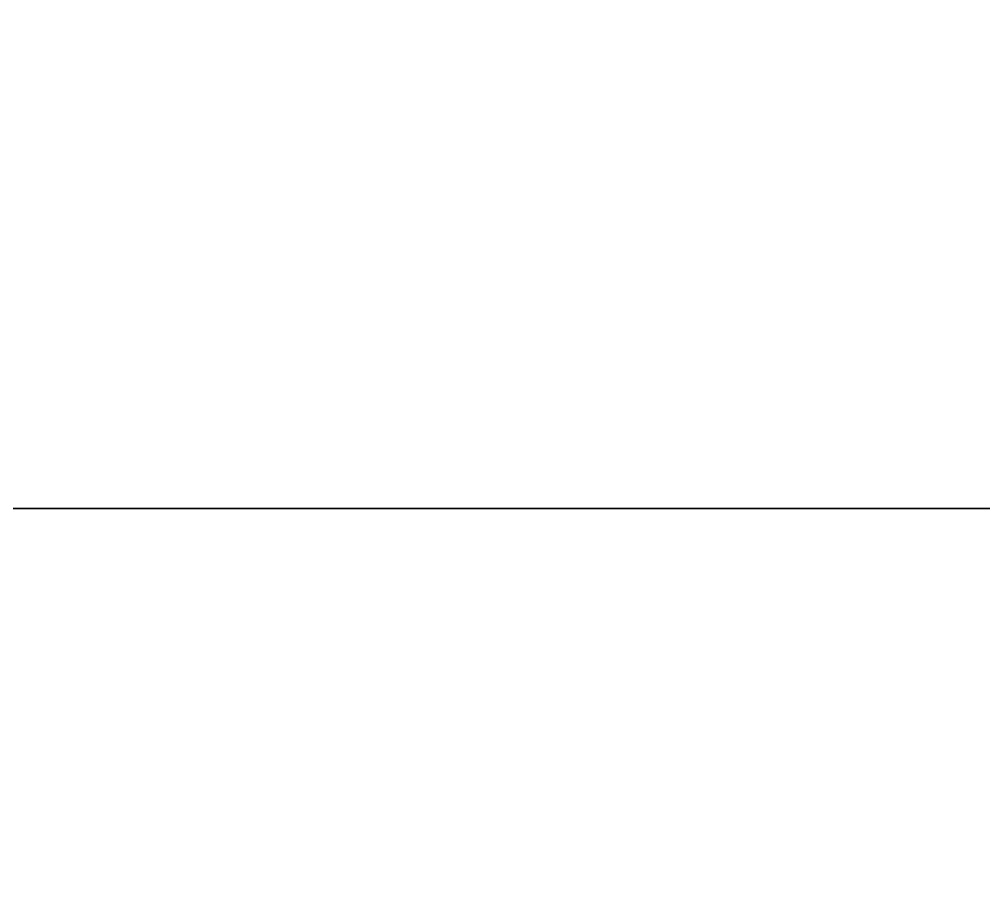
# Model space of a CAD drawing. Extents: x -1 to 1781, y -1355 to 1.
# Drawn here: x 1655.11 to 1695.95, y -660.64 to -624.28 of the extents above; entities that cross this region are included whole.
import ezdxf

# ---------------------------------------------------------------- set-up
doc = ezdxf.new("R2010")
doc.units = 0
doc.layers.add('IQ_200_3D', color=1, linetype='Continuous')
doc.layers.add('IQ_BROWN_3D', color=32, linetype='Continuous')

msp = doc.modelspace()

# ---------------------------------------------------------------- meshes
at = {"layer": 'IQ_200_3D'}
mesh = msp.add_polyface(dxfattribs=at)
corners = [(15, 0, 800), (15, -645, 800), (1765, -645, 800), (1765, 0, 800)]
mesh.append_faces([[corners[k] for k in face] for face in [(0, 1, 2, 3)]])
mesh = msp.add_polyface(dxfattribs=at)
corners = [(1765, -645, 150), (15, -645, 150), (15, 0, 150), (1765, 0, 150)]
mesh.append_faces([[corners[k] for k in face] for face in [(0, 1, 2, 3)]])
mesh = msp.add_polyface(dxfattribs=at)
corners = [(15, -645, 800), (15, -645, 150), (1765, -645, 150), (1765, -645, 800)]
mesh.append_faces([[corners[k] for k in face] for face in [(0, 1, 2, 3)]])
mesh = msp.add_polyface(dxfattribs=at)
corners = [(1765, -645, 707), (1295, -645, 707), (1295, -645, 800), (1765, -645, 800)]
mesh.append_faces([[corners[k] for k in face] for face in [(0, 1, 2, 3)]])
mesh = msp.add_polyface(dxfattribs=at)
corners = [(1765, -645, 800), (1295, -645, 800), (1295, -679.596, 800), (1765, -679.596, 800)]
mesh.append_faces([[corners[k] for k in face] for face in [(0, 1, 2, 3)]])
mesh = msp.add_polyface(dxfattribs=at)
corners = [(1765, -695, 707), (1295, -695, 707), (1295, -645, 707), (1765, -645, 707)]
mesh.append_faces([[corners[k] for k in face] for face in [(0, 1, 2, 3)]])
mesh = msp.add_polyface(dxfattribs=at)
corners = [(1765, -645, 604), (1295, -645, 604), (1295, -645, 697), (1765, -645, 697)]
mesh.append_faces([[corners[k] for k in face] for face in [(0, 1, 2, 3)]])
mesh = msp.add_polyface(dxfattribs=at)
corners = [(1765, -645, 697), (1295, -645, 697), (1295, -679.596, 697), (1765, -679.596, 697)]
mesh.append_faces([[corners[k] for k in face] for face in [(0, 1, 2, 3)]])
mesh = msp.add_polyface(dxfattribs=at)
corners = [(1765, -695, 604), (1295, -695, 604), (1295, -645, 604), (1765, -645, 604)]
mesh.append_faces([[corners[k] for k in face] for face in [(0, 1, 2, 3)]])
mesh = msp.add_polyface(dxfattribs=at)
corners = [(1765, -645, 501), (1295, -645, 501), (1295, -645, 594), (1765, -645, 594)]
mesh.append_faces([[corners[k] for k in face] for face in [(0, 1, 2, 3)]])
mesh = msp.add_polyface(dxfattribs=at)
corners = [(1765, -645, 594), (1295, -645, 594), (1295, -679.596, 594), (1765, -679.596, 594)]
mesh.append_faces([[corners[k] for k in face] for face in [(0, 1, 2, 3)]])
mesh = msp.add_polyface(dxfattribs=at)
corners = [(1765, -695, 501), (1295, -695, 501), (1295, -645, 501), (1765, -645, 501)]
mesh.append_faces([[corners[k] for k in face] for face in [(0, 1, 2, 3)]])
mesh = msp.add_polyface(dxfattribs=at)
corners = [(1765, -645, 398), (1295, -645, 398), (1295, -645, 491), (1765, -645, 491)]
mesh.append_faces([[corners[k] for k in face] for face in [(0, 1, 2, 3)]])
mesh = msp.add_polyface(dxfattribs=at)
corners = [(1765, -645, 491), (1295, -645, 491), (1295, -679.596, 491), (1765, -679.596, 491)]
mesh.append_faces([[corners[k] for k in face] for face in [(0, 1, 2, 3)]])
mesh = msp.add_polyface(dxfattribs=at)
corners = [(1765, -695, 398), (1295, -695, 398), (1295, -645, 398), (1765, -645, 398)]
mesh.append_faces([[corners[k] for k in face] for face in [(0, 1, 2, 3)]])
mesh = msp.add_polyface(dxfattribs=at)
corners = [(1765, -645, 295), (1295, -645, 295), (1295, -645, 388), (1765, -645, 388)]
mesh.append_faces([[corners[k] for k in face] for face in [(0, 1, 2, 3)]])
mesh = msp.add_polyface(dxfattribs=at)
corners = [(1765, -645, 388), (1295, -645, 388), (1295, -679.596, 388), (1765, -679.596, 388)]
mesh.append_faces([[corners[k] for k in face] for face in [(0, 1, 2, 3)]])
mesh = msp.add_polyface(dxfattribs=at)
corners = [(1765, -695, 295), (1295, -695, 295), (1295, -645, 295), (1765, -645, 295)]
mesh.append_faces([[corners[k] for k in face] for face in [(0, 1, 2, 3)]])
mesh = msp.add_polyface(dxfattribs=at)
corners = [(1765, -645, 192), (1295, -645, 192), (1295, -645, 285), (1765, -645, 285)]
mesh.append_faces([[corners[k] for k in face] for face in [(0, 1, 2, 3)]])
mesh = msp.add_polyface(dxfattribs=at)
corners = [(1765, -645, 285), (1295, -645, 285), (1295, -679.596, 285), (1765, -679.596, 285)]
mesh.append_faces([[corners[k] for k in face] for face in [(0, 1, 2, 3)]])
mesh = msp.add_polyface(dxfattribs=at)
corners = [(1765, -695, 192), (1295, -695, 192), (1295, -645, 192), (1765, -645, 192)]
mesh.append_faces([[corners[k] for k in face] for face in [(0, 1, 2, 3)]])
at = {"layer": 'IQ_BROWN_3D'}
mesh = msp.add_polyface(dxfattribs=at)
corners = [(0, 0, 840), (0, -700, 840), (1780, -700, 840), (1780, 0, 840)]
mesh.append_faces([[corners[k] for k in face] for face in [(0, 1, 2, 3)]])
mesh = msp.add_polyface(dxfattribs=at)
corners = [(1780, -700, 800), (0, -700, 800), (0, 0, 800), (1780, 0, 800)]
mesh.append_faces([[corners[k] for k in face] for face in [(0, 1, 2, 3)]])

doc.saveas('drawing.dxf')
